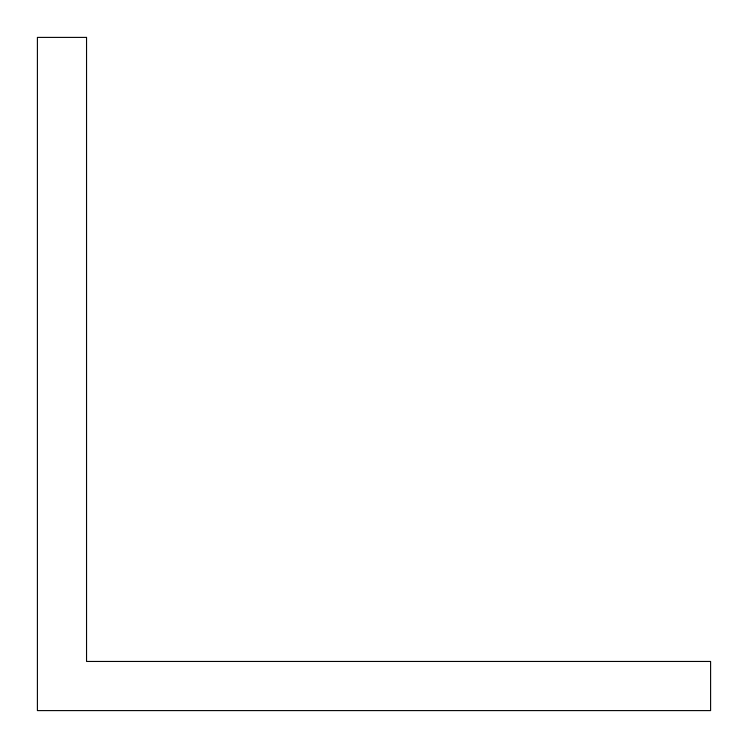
<?xml version="1.0" encoding="UTF-8"?>
<svg xmlns="http://www.w3.org/2000/svg" width="748" height="748" viewBox="0 0 748 748"><rect width="100%" height="100%" fill="white"/><g stroke="black" fill="none" stroke-linecap="round" stroke-linejoin="round"><path stroke-width="1.12" d="M86.544 37.4L37.4 37.4L37.4 710.6L710.6 710.6L710.6 661.456L86.544 661.456L86.544 37.4"/></g></svg>
